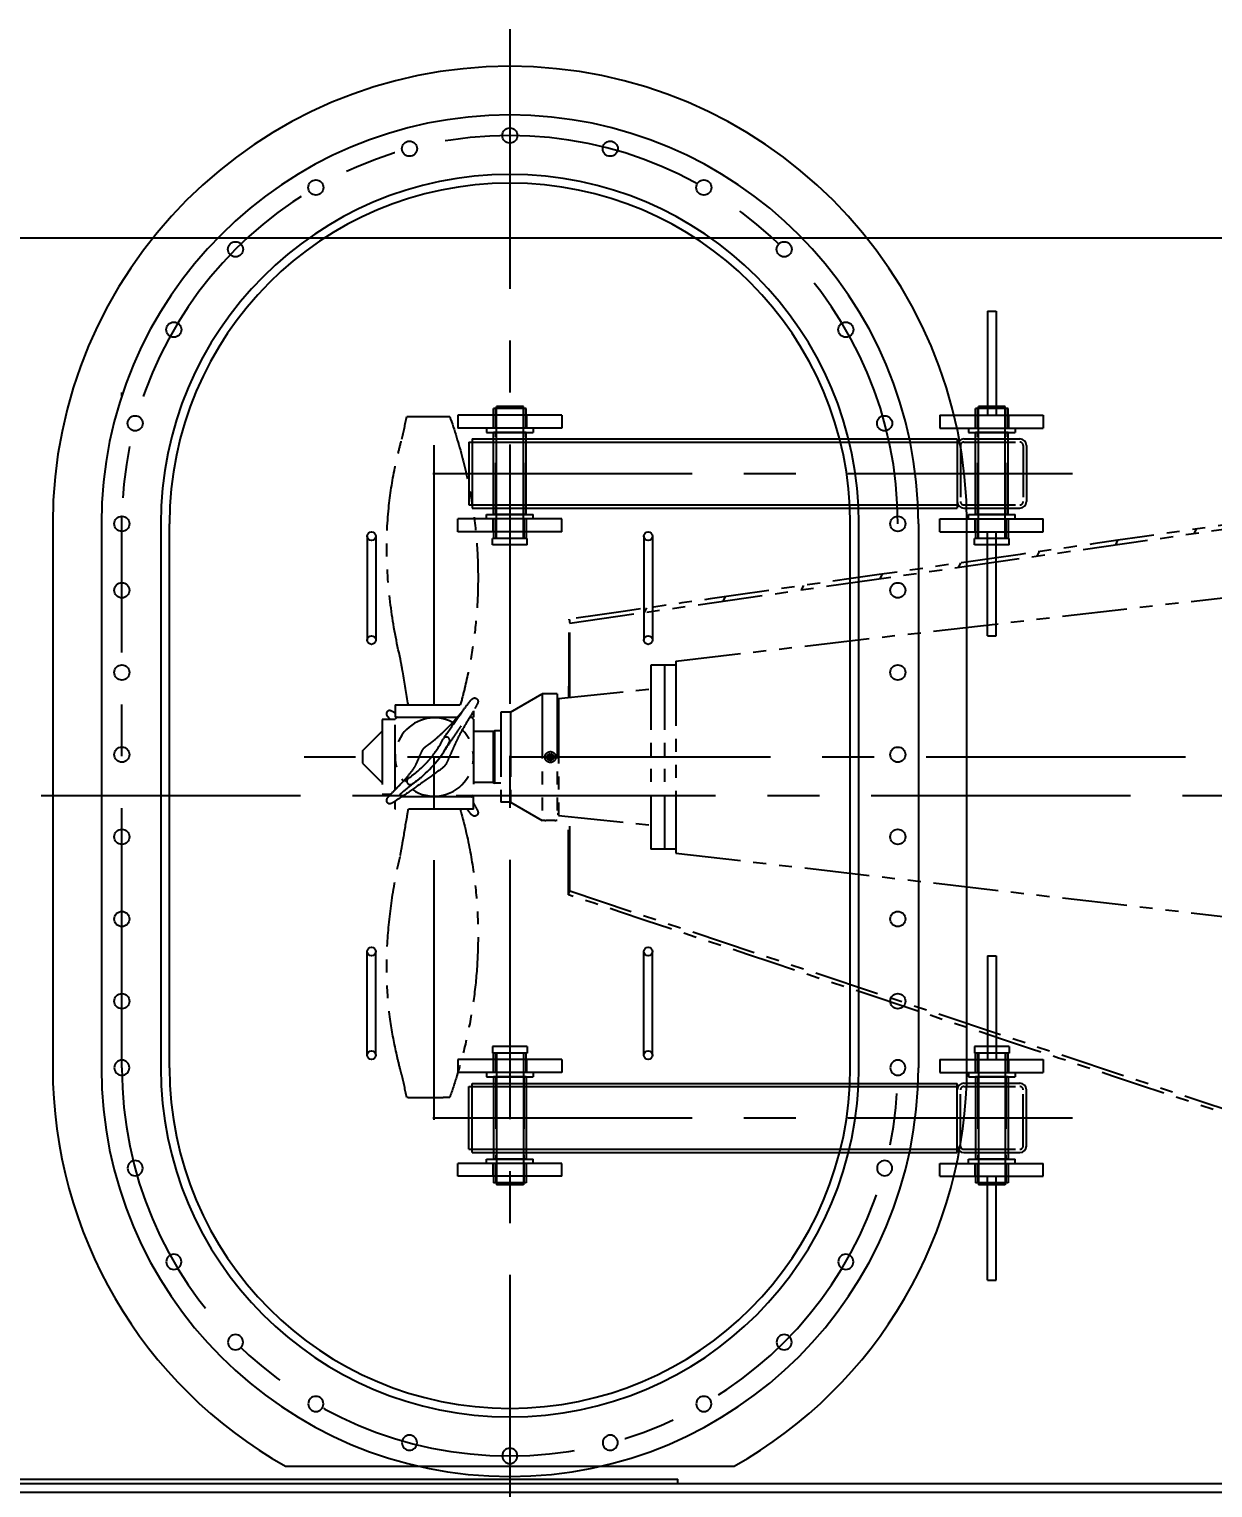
# Model space of a CAD drawing. Extents: x -1889 to 6398, y -470 to 1122.
# Drawn here: x 424.4 to 492.9, y 273.5 to 357.8 of the extents above; entities that cross this region are included whole.
import ezdxf

# ---------------------------------------------------------------- set-up
doc = ezdxf.new("R2010")
doc.units = 0
doc.header["$LTSCALE"] = 12
doc.header["$MEASUREMENT"] = 0
doc.header["$PDMODE"] = 33
doc.header["$PDSIZE"] = -0.5
for name, pattern in [('CENTER', [2, 1.25, -0.25, 0.25, -0.25]), ('HIDDEN', [0.375, 0.25, -0.125]), ('PHANTOM2', [1.25, 0.625, -0.125, 0.125, -0.125, 0.125, -0.125])]:
    doc.linetypes.add(name, pattern=pattern)
doc.layers.get('Defpoints').update_dxf_attribs({"linetype": 'CONTINUOUS'})
for name, color, linetype in [('11-2 PIPE', 7, 'CONTINUOUS'), ('ARM', 3, 'CONTINUOUS'), ('CENTER', 6, 'CENTER'), ('COVER', 3, 'CONTINUOUS'), ('DIM', 1, 'CONTINUOUS'), ('EXTERNALS', 3, 'CONTINUOUS'), ('HANDLE', 2, 'CONTINUOUS'), ('NECK', 242, 'CONTINUOUS'), ('PIN', 6, 'CONTINUOUS'), ('PIVOT', 30, 'CONTINUOUS'), ('REPAD', 7, 'CONTINUOUS'), ('SHELL', 40, 'CONTINUOUS'), ('WASHER', 7, 'CONTINUOUS')]:
    doc.layers.add(name, color=color, linetype=linetype)
doc.layers.add('AM_11', color=92, linetype='PHANTOM2', lineweight=25)
doc.layers.add('AM_7', color=142, linetype='CENTER', lineweight=25)
doc.styles.add('ROMANS', font='ROMANS.shx', dxfattribs={"width": 0.85, "height": 5.76})
doc.styles.get("Standard").update_dxf_attribs({"font": 'sanss___.ttf'})
doc.dimstyles.get("Standard").update_dxf_attribs({"dimtxt": 0.18, "dimasz": 0.18, "dimexe": 0.18, "dimexo": 0.0625, "dimgap": 0.09, "dimtad": 0, "dimtih": 1, "dimtoh": 1, "dimdec": 4, "dimzin": 0, "dimdsep": 46, "dimtxsty": 'Standard', "dimcen": 0.09, "dimadec": 0, "dimazin": 0, "dimtfac": 1, "dimtdec": 4, "dimtofl": 0, "dimtmove": 0, "dimatfit": 3, "dimfxl": 1, "dimtolj": 1, "dimtzin": 0, "dimarcsym": 0})

# ---------------------------------------------------------------- blocks, each defined once
blk = doc.blocks.new('A$C03ff7026')
at = {"layer": 'AM_11', "ltscale": 0.5}
h = blk.add_hatch(dxfattribs=at)
h.set_pattern_fill('ANSI31', color=1, scale=30, angle=18, style=0)
h.set_pattern_definition([(63, (-485.1168, -589.127), (-3.341274, 1.702464), [])])
h.paths.add_polyline_path([(-57.593, -10.928), (-57.559, -11.161), (-8.898, -4.173), (-8.931, -3.939)])
at = {"layer": 'AM_11', "color": 1, "ltscale": 0.5}
for p, q in [((-66.982, 0.787), (-66.922, 0.787)), ((-66.922, 0.787), (-66.674, 0.787)), ((-66.674, 0.787), (-66.142, 0.787)), ((-66.142, 0.787), (-64.523, 0.787)), ((-64.523, 0.787), (-64.501, 0.787)), ((-57.559, -11.161), (-8.898, -4.173)), ((-51.417, -13.348), (-2.48, -7.683)), ((-57.559, -15.453), (-57.559, -11.161)), ((-51.417, -13.348), (-51.417, -24.447)), ((-52.874, -13.583), (-52.874, -24.213)), ((-52.087, -13.583), (-52.874, -13.583)), ((-52.087, -13.583), (-52.087, -24.213)), ((-51.417, -13.583), (-52.087, -13.583)), ((-52.087, -13.583), (-52.087, -24.213)), ((-58.209, -15.521), (-52.874, -14.961)), ((-67.657, -15.886), (-63.493, -15.886)), ((-67.657, -15.886), (-67.657, -16.594)), ((-60.986, -16.299), (-59.154, -15.236)), ((-59.154, -15.236), (-59.154, -22.559)), ((-58.996, -15.236), (-59.154, -15.236)), ((-58.287, -15.236), (-58.366, -15.236)), ((-58.287, -15.236), (-58.287, -22.559)), ((-58.209, -15.591), (-58.287, -15.591)), ((-58.209, -15.521), (-58.209, -22.274)), ((-68.406, -16.732), (-68.406, -21.063)), ((-67.657, -16.732), (-68.406, -16.732)), ((-67.657, -16.594), (-67.542, -16.594)), ((-66.248, -16.594), (-64.54, -16.594)), ((-63.246, -16.594), (-63.13, -16.594)), ((-63.13, -16.231), (-63.13, -16.594)), ((-61.555, -16.299), (-61.555, -21.496)), ((-60.986, -16.299), (-61.555, -16.299)), ((-60.986, -16.299), (-60.986, -21.496)), ((-69.547, -18.543), (-68.406, -17.402)), ((-61.988, -17.421), (-63.13, -17.421)), ((-61.988, -17.421), (-61.904, -17.382)), ((-61.988, -17.421), (-61.988, -20.374)), ((-61.904, -17.382), (-61.904, -20.413)), ((-61.555, -17.382), (-61.904, -17.382)), ((-69.547, -18.543), (-69.547, -19.252)), ((-69.547, -19.252), (-68.406, -20.394)), ((-67.922, -21.063), (-68.406, -21.063)), ((-61.988, -20.374), (-63.13, -20.374)), ((-61.988, -20.374), (-61.904, -20.413)), ((-61.555, -20.413), (-61.904, -20.413)), ((-67.657, -21.909), (-67.657, -21.45)), ((-63.13, -21.909), (-67.657, -21.909)), ((-64.54, -21.201), (-66.248, -21.201)), ((-63.13, -21.201), (-63.246, -21.201)), ((-63.13, -21.909), (-63.13, -21.201)), ((-60.986, -21.496), (-61.555, -21.496)), ((-60.986, -21.496), (-59.154, -22.559)), ((-58.996, -22.559), (-59.154, -22.559)), ((-58.287, -22.559), (-58.366, -22.559)), ((-58.209, -22.205), (-58.287, -22.205)), ((-58.209, -22.274), (-52.874, -22.835)), ((-57.559, -26.634), (-57.559, -22.342)), ((-52.087, -24.213), (-52.874, -24.213)), ((-51.417, -24.213), (-52.087, -24.213)), ((-51.417, -24.447), (-2.48, -30.112)), ((-57.559, -26.634), (-8.898, -42.835)), ((-66.896, -38.583), (-66.982, -38.583)), ((-66.896, -38.583), (-65.859, -38.583)), ((-65.859, -38.583), (-65.628, -38.583)), ((-65.628, -38.583), (-64.873, -38.583)), ((-64.501, -38.583), (-64.873, -38.583))]:
    blk.add_line(p, q, dxfattribs=at)
blk.add_circle((-58.681, -18.898), 0.197, dxfattribs=at)
for centre, radius, start, end in [((-65.394, -18.898), 3.151, 133.02976, 135.93107), ((-65.394, -18.898), 2.264, 62.01192, 217.99022), ((-65.394, -18.898), 3.151, 44.06893, 46.97024), ((-65.394, -18.898), 2.264, 235.93771, 44.25657), ((-70.386, -15.007), 6.594, 310.05029, 332.75003), ((-70.386, -15.007), 6.201, 320.11436, 332.75003), ((-64.698, -17.936), 0.197, 332.75003, 152.75003), ((-70.386, -15.007), 6.201, 304.24997, 316.88564), ((-70.386, -15.007), 6.201, 316.88564, 320.11436), ((-66.785, -20.295), 0.197, 124.24997, 225.87597), ((-70.386, -15.007), 6.594, 304.24997, 310.05029), ((-66.785, -20.295), 0.197, 225.87597, 304.24997), ((-65.394, -18.898), 3.151, 313.02976, 315.93107)]:
    blk.add_arc(centre, radius, start, end, dxfattribs=at)
for points in [[(-67.278, -0.531), (-67.172, -0.101), (-67.076, 0.342), (-66.982, 0.787)], [(-67.922, -16.732), (-67.972, -16.679), (-68.02, -16.626), (-68.064, -16.578)], [(-65.856, -18.26), (-65.789, -18.212), (-65.722, -18.163), (-65.654, -18.113)], [(-67.106, -20.299), (-67.051, -20.254), (-66.983, -20.2), (-66.907, -20.141)], [(-64.934, -19.537), (-65.27, -19.778), (-65.591, -20.009), (-65.885, -20.22)], [(-66.982, -38.583), (-67.076, -38.138), (-67.172, -37.694), (-67.278, -37.264)]]:
    blk.add_open_spline(points, degree=3, dxfattribs=at)
for points, knots in [([(-64.501, 0.787), (-64.228, 0.007), (-63.979, -0.802), (-63.557, -2.428), (-63.38, -3.245), (-63.112, -4.838), (-63.014, -5.616), (-62.892, -7.132), (-62.863, -7.875), (-62.867, -9.33), (-62.899, -10.047), (-63.018, -11.461), (-63.106, -12.162), (-63.334, -13.556), (-63.477, -14.251), (-63.72, -15.25), (-63.804, -15.57), (-63.892, -15.886)], [0, 0, 0, 0, 6.979555, 6.979555, 13.589523, 13.589523, 19.605925, 19.605925, 25.238521, 25.238521, 30.698867, 30.698867, 36.177533, 36.177533, 41.846552, 41.846552, 44.568185, 44.568185, 44.568185, 44.568185]), ([(-67.351, -13.246), (-67.579, -12.275), (-67.763, -11.289), (-68.029, -9.305), (-68.113, -8.303), (-68.157, -6.37), (-68.124, -5.434), (-67.953, -3.726), (-67.83, -2.948), (-67.613, -1.906), (-67.549, -1.627), (-67.416, -1.074), (-67.341, -0.788), (-67.278, -0.531)], [0, 0, 0, 0, 7.653732, 7.653732, 15.300348, 15.300348, 22.393792, 22.393792, 28.40915, 28.40915, 30.624819, 30.624819, 32.850872, 32.850872, 32.850872, 32.850872]), ([(-8.931, -3.939), (-16.459, -5.02), (-23.987, -6.101), (-40.207, -8.431), (-48.9, -9.679), (-57.593, -10.928)], [-124.905318, -124.905318, -124.905318, -124.905318, -66.955868, -66.955868, -0.037297, -0.037297, -0.037297, -0.037297]), ([(-57.605, -15.458), (-57.603, -14.794), (-57.601, -14.175), (-57.6, -13.623), (-57.598, -12.919), (-57.596, -12.326), (-57.595, -11.881), (-57.594, -11.436), (-57.593, -11.138), (-57.593, -11.006), (-57.593, -10.954), (-57.593, -10.928), (-57.593, -10.928)], [3.587971, 3.587971, 3.587971, 3.587971, 3.864937, 3.864937, 3.864937, 4.218341, 4.218341, 4.218341, 4.571649, 4.571649, 4.571649, 4.712389, 4.712389, 4.712389, 4.712389]), ([(-57.593, -10.928), (-57.587, -10.967), (-57.581, -11.006), (-57.57, -11.083), (-57.565, -11.122), (-57.559, -11.161)], [-0.6, -0.6, -0.6, -0.6, -0.3, -0.3, 0, 0, 0, 0]), ([(-66.895, -15.886), (-67.006, -15.247), (-67.11, -14.607), (-67.241, -13.844), (-67.263, -13.715), (-67.304, -13.491), (-67.322, -13.395), (-67.344, -13.284), (-67.347, -13.266), (-67.352, -13.242), (-67.354, -13.234), (-67.356, -13.224), (-67.357, -13.22), (-67.358, -13.216), (-67.358, -13.215), (-67.358, -13.215)], [0, 0, 0, 0, 5.000867, 5.000867, 6.021701, 6.021701, 6.787566, 6.787566, 6.931145, 6.931145, 6.993671, 6.993671, 7.02494, 7.02494, 7.030177, 7.030177, 7.030177, 7.030177]), ([(-64.86, -17.824), (-64.587, -17.428), (-64.337, -17.069), (-63.914, -16.467), (-63.737, -16.218), (-63.466, -15.848), (-63.367, -15.717), (-63.264, -15.594), (-63.243, -15.568), (-63.197, -15.53), (-63.188, -15.522), (-63.163, -15.507), (-63.149, -15.499), (-63.108, -15.486), (-63.082, -15.481), (-63.036, -15.484), (-63.02, -15.487), (-62.974, -15.501), (-62.944, -15.52), (-62.899, -15.566), (-62.884, -15.593), (-62.868, -15.641), (-62.865, -15.661), (-62.864, -15.695), (-62.866, -15.709), (-62.871, -15.741), (-62.875, -15.754), (-62.892, -15.803), (-62.906, -15.831), (-62.973, -15.96), (-63.047, -16.092), (-63.151, -16.267)], [0, 0, 0, 0, 6.995978, 6.995978, 13.62516, 13.62516, 19.677384, 19.677384, 22.584203, 22.584203, 23.212089, 23.212089, 23.684226, 23.684226, 24.084161, 24.084161, 24.272384, 24.272384, 24.626608, 24.626608, 24.980767, 24.980767, 25.333398, 25.333398, 25.749267, 25.749267, 26.59786, 26.59786, 29.139566, 29.139566, 34.936509, 34.936509, 34.936509, 34.936509]), ([(-58.366, -15.236), (-58.366, -15.236), (-58.374, -15.237), (-58.406, -15.239), (-58.43, -15.241), (-58.486, -15.245), (-58.522, -15.247), (-58.599, -15.249), (-58.642, -15.25), (-58.721, -15.25), (-58.763, -15.249), (-58.84, -15.247), (-58.876, -15.245), (-58.932, -15.241), (-58.956, -15.239), (-58.988, -15.237), (-58.996, -15.236), (-58.996, -15.236)], [1.206037, 1.206037, 1.206037, 1.206037, 1.507546, 1.507546, 1.809055, 1.809055, 2.110565, 2.110565, 2.412074, 2.412074, 2.713584, 2.713584, 3.015093, 3.015093, 3.316602, 3.316602, 3.618111, 3.618111, 3.618111, 3.618111]), ([(-68.064, -16.578), (-68.071, -16.57), (-68.078, -16.562), (-68.093, -16.543), (-68.1, -16.533), (-68.112, -16.512), (-68.115, -16.505), (-68.122, -16.491), (-68.124, -16.486), (-68.127, -16.476), (-68.129, -16.473), (-68.13, -16.467), (-68.131, -16.466), (-68.132, -16.461), (-68.133, -16.459), (-68.134, -16.455), (-68.135, -16.452), (-68.136, -16.448), (-68.136, -16.445), (-68.138, -16.438), (-68.138, -16.434), (-68.14, -16.421), (-68.141, -16.413), (-68.143, -16.38), (-68.14, -16.36), (-68.132, -16.322), (-68.126, -16.304), (-68.107, -16.265), (-68.095, -16.245), (-68.062, -16.218), (-68.055, -16.214), (-68.044, -16.208), (-68.042, -16.207), (-68.038, -16.205), (-68.036, -16.204), (-68.031, -16.202), (-68.029, -16.201), (-68.025, -16.199), (-68.022, -16.198), (-68.016, -16.196), (-68.013, -16.196), (-68.003, -16.193), (-67.998, -16.193), (-67.977, -16.191), (-67.969, -16.192), (-67.951, -16.194), (-67.944, -16.196), (-67.917, -16.202), (-67.902, -16.209), (-67.839, -16.236), (-67.787, -16.266), (-67.699, -16.319), (-67.679, -16.332), (-67.657, -16.345)], [0, 0, 0, 0, 0.737578, 0.737578, 1.29119, 1.29119, 1.485795, 1.485795, 1.579648, 1.579648, 1.616724, 1.616724, 1.635225, 1.635225, 1.653768, 1.653768, 1.672344, 1.672344, 1.690911, 1.690911, 1.728403, 1.728403, 1.803313, 1.803313, 2.103496, 2.103496, 2.41165, 2.41165, 2.804965, 2.804965, 2.891471, 2.891471, 2.90998, 2.90998, 2.928549, 2.928549, 2.947177, 2.947177, 2.965788, 2.965788, 3.003386, 3.003386, 3.078225, 3.078225, 3.377259, 3.377259, 3.750925, 3.750925, 4.871392, 4.871392, 8.233437, 8.233437, 9.167797, 9.167797, 9.167797, 9.167797]), ([(-67.657, -20.788), (-67.657, -20.788), (-67.657, -20.788), (-67.657, -20.73), (-67.657, -20.659), (-67.657, -20.505), (-67.657, -20.421), (-67.657, -20.284), (-67.657, -20.22), (-67.657, -20.088), (-67.657, -20.02), (-67.657, -19.878), (-67.657, -19.793), (-67.657, -19.618), (-67.657, -19.527), (-67.657, -19.253), (-67.657, -19.067), (-67.657, -18.728), (-67.657, -18.542), (-67.657, -18.268), (-67.657, -18.177), (-67.657, -18.002), (-67.657, -17.917), (-67.657, -17.775), (-67.657, -17.707), (-67.657, -17.575), (-67.657, -17.511), (-67.657, -17.374), (-67.657, -17.29), (-67.657, -17.136), (-67.657, -17.065), (-67.657, -16.961), (-67.657, -16.915), (-67.657, -16.836), (-67.657, -16.803), (-67.657, -16.756), (-67.657, -16.737), (-67.657, -16.712), (-67.657, -16.706), (-67.657, -16.706)], [9.391275, 9.391275, 9.391275, 9.391275, 9.392266, 9.392266, 10.10656, 10.10656, 10.820854, 10.820854, 11.328191, 11.328191, 11.835529, 11.835529, 12.481203, 12.481203, 13.126878, 13.126878, 14.418226, 14.418226, 15.709575, 15.709575, 16.355249, 16.355249, 17.000924, 17.000924, 17.508261, 17.508261, 18.015599, 18.015599, 18.729893, 18.729893, 19.444187, 19.444187, 20.013643, 20.013643, 20.5831, 20.5831, 21.105219, 21.105219, 21.627339, 21.627339, 21.627339, 21.627339]), ([(-67.542, -16.594), (-67.539, -16.594), (-67.534, -16.594), (-67.514, -16.594), (-67.495, -16.594), (-67.45, -16.594), (-67.418, -16.594), (-67.341, -16.594), (-67.296, -16.594), (-67.194, -16.594), (-67.125, -16.594), (-66.974, -16.594), (-66.892, -16.594), (-66.758, -16.594), (-66.695, -16.594), (-66.565, -16.594), (-66.498, -16.594), (-66.377, -16.594), (-66.313, -16.594), (-66.248, -16.594)], [7.257883, 7.257883, 7.257883, 7.257883, 7.587654, 7.587654, 8.097374, 8.097374, 8.654405, 8.654405, 9.211436, 9.211436, 9.912587, 9.912587, 10.613739, 10.613739, 11.113158, 11.113158, 11.612577, 11.612577, 12.103284, 12.103284, 12.103284, 12.103284]), ([(-65.654, -18.113), (-65.632, -18.098), (-65.614, -18.084), (-65.536, -18.026), (-65.479, -17.981), (-65.249, -17.795), (-65.077, -17.643), (-64.536, -17.131), (-64.175, -16.736), (-63.834, -16.335), (-63.768, -16.255), (-63.714, -16.188)], [0, 0, 0, 0, 0.449507, 0.449507, 1.797254, 1.797254, 5.841303, 5.841303, 14.80828, 14.80828, 17.264303, 17.264303, 17.264303, 17.264303]), ([(-64.54, -16.594), (-64.474, -16.594), (-64.411, -16.594), (-64.289, -16.594), (-64.222, -16.594), (-64.123, -16.594), (-64.09, -16.594), (-64.057, -16.594)], [16.208453, 16.208453, 16.208453, 16.208453, 16.69916, 16.69916, 17.198579, 17.198579, 17.46275, 17.46275, 17.46275, 17.46275]), ([(-63.151, -16.267), (-63.238, -16.414), (-63.38, -16.648), (-63.677, -17.151), (-63.812, -17.383), (-64.012, -17.754), (-64.084, -17.896), (-64.144, -18.028)], [0, 0, 0, 0, 4.730935, 4.730935, 8.359402, 8.359402, 10.638255, 10.638255, 10.638255, 10.638255]), ([(-63.347, -16.594), (-63.335, -16.594), (-63.324, -16.594), (-63.292, -16.594), (-63.274, -16.594), (-63.254, -16.594), (-63.249, -16.594), (-63.246, -16.594)], [19.985527, 19.985527, 19.985527, 19.985527, 20.214362, 20.214362, 20.724082, 20.724082, 21.053853, 21.053853, 21.053853, 21.053853]), ([(-63.13, -16.706), (-63.13, -16.706), (-63.13, -16.712), (-63.13, -16.737), (-63.13, -16.756), (-63.13, -16.803), (-63.13, -16.836), (-63.13, -16.915), (-63.13, -16.961), (-63.13, -17.065), (-63.13, -17.136), (-63.13, -17.29), (-63.13, -17.374), (-63.13, -17.511), (-63.13, -17.575), (-63.13, -17.707), (-63.13, -17.775), (-63.13, -17.917), (-63.13, -18.002), (-63.13, -18.177), (-63.13, -18.268), (-63.13, -18.542), (-63.13, -18.728), (-63.13, -19.067), (-63.13, -19.253), (-63.13, -19.527), (-63.13, -19.618), (-63.13, -19.793), (-63.13, -19.878), (-63.13, -20.02), (-63.13, -20.088), (-63.13, -20.22), (-63.13, -20.284), (-63.13, -20.421), (-63.13, -20.505), (-63.13, -20.659), (-63.13, -20.73), (-63.13, -20.835), (-63.13, -20.881), (-63.13, -20.96), (-63.13, -20.992), (-63.13, -21.039), (-63.13, -21.058), (-63.13, -21.083), (-63.13, -21.089), (-63.13, -21.089)], [7.209113, 7.209113, 7.209113, 7.209113, 7.731233, 7.731233, 8.253353, 8.253353, 8.822809, 8.822809, 9.392266, 9.392266, 10.10656, 10.10656, 10.820854, 10.820854, 11.328191, 11.328191, 11.835529, 11.835529, 12.481203, 12.481203, 13.126878, 13.126878, 14.418226, 14.418226, 15.709575, 15.709575, 16.355249, 16.355249, 17.000924, 17.000924, 17.508261, 17.508261, 18.015599, 18.015599, 18.729893, 18.729893, 19.444187, 19.444187, 20.013643, 20.013643, 20.5831, 20.5831, 21.105219, 21.105219, 21.627339, 21.627339, 21.627339, 21.627339]), ([(-63.854, -17.108), (-63.854, -17.108), (-63.861, -17.118), (-63.899, -17.171), (-63.946, -17.238), (-64.081, -17.434), (-64.178, -17.576), (-64.427, -17.945), (-64.587, -18.186), (-64.782, -18.485), (-64.812, -18.532), (-64.843, -18.579)], [14.726358, 14.726358, 14.726358, 14.726358, 15.953512, 15.953512, 18.610397, 18.610397, 22.145019, 22.145019, 26.877729, 26.877729, 27.74245, 27.74245, 27.74245, 27.74245]), ([(-66.113, -18.577), (-66.08, -18.503), (-66.035, -18.434), (-65.981, -18.374), (-65.944, -18.331), (-65.901, -18.293), (-65.856, -18.26)], [0, 0, 0, 0, 0.5061072, 0.5061072, 0.5061072, 0.8602727, 0.8602727, 0.8602727, 0.8602727]), ([(-64.144, -18.028), (-64.174, -18.096), (-64.205, -18.166), (-64.237, -18.238), (-64.286, -18.348), (-64.337, -18.461), (-64.385, -18.569), (-64.456, -18.728), (-64.522, -18.877), (-64.574, -18.993), (-64.625, -19.107), (-64.661, -19.189), (-64.675, -19.218)], [0.3542157, 0.3542157, 0.3542157, 0.3542157, 0.446679, 0.446679, 0.446679, 0.5884091, 0.5884091, 0.5884091, 0.7967182, 0.7967182, 0.7967182, 1, 1, 1, 1]), ([(-67.496, -20.628), (-67.401, -20.533), (-67.171, -20.291), (-66.854, -19.918), (-66.744, -19.781), (-66.557, -19.528), (-66.498, -19.432), (-66.465, -19.366), (-66.461, -19.358), (-66.458, -19.35)], [0, 0, 0, 0, 10.042656, 10.042656, 16.647032, 16.647032, 25.331588, 25.331588, 26.745122, 26.745122, 26.745122, 26.745122]), ([(-66.458, -19.35), (-66.391, -19.201), (-66.326, -19.054), (-66.27, -18.93), (-66.191, -18.752), (-66.131, -18.617), (-66.113, -18.577)], [0.5349784, 0.5349784, 0.5349784, 0.5349784, 0.7267187, 0.7267187, 0.7267187, 1, 1, 1, 1]), ([(-64.675, -19.218), (-64.708, -19.292), (-64.752, -19.361), (-64.806, -19.422), (-64.844, -19.465), (-64.888, -19.504), (-64.934, -19.537)], [0, 0, 0, 0, 0.5061072, 0.5061072, 0.5061072, 0.8672445, 0.8672445, 0.8672445, 0.8672445]), ([(-58.996, -18.898), (-58.996, -18.858), (-58.988, -18.816), (-58.956, -18.738), (-58.932, -18.703), (-58.876, -18.647), (-58.84, -18.623), (-58.763, -18.591), (-58.721, -18.583), (-58.681, -18.583), (-58.642, -18.583), (-58.599, -18.591), (-58.522, -18.623), (-58.486, -18.647), (-58.43, -18.703), (-58.406, -18.738), (-58.374, -18.816), (-58.366, -18.858), (-58.366, -18.898)], [3.618111, 3.618111, 3.618111, 3.618111, 3.91962, 3.91962, 4.221129, 4.221129, 4.522639, 4.522639, 4.824148, 4.824148, 4.824148, 5.125658, 5.125658, 5.427168, 5.427168, 5.728677, 5.728677, 6.030186, 6.030186, 6.030186, 6.030186]), ([(-58.366, -18.898), (-58.366, -18.937), (-58.374, -18.979), (-58.406, -19.057), (-58.43, -19.092), (-58.486, -19.148), (-58.522, -19.173), (-58.599, -19.205), (-58.642, -19.213), (-58.721, -19.213), (-58.763, -19.205), (-58.84, -19.173), (-58.876, -19.148), (-58.932, -19.092), (-58.956, -19.057), (-58.988, -18.979), (-58.996, -18.937), (-58.996, -18.898)], [1.206037, 1.206037, 1.206037, 1.206037, 1.507546, 1.507546, 1.809055, 1.809055, 2.110565, 2.110565, 2.412074, 2.412074, 2.713584, 2.713584, 3.015093, 3.015093, 3.316602, 3.316602, 3.618111, 3.618111, 3.618111, 3.618111]), ([(-58.812, -18.898), (-58.812, -18.881), (-58.809, -18.864), (-58.795, -18.831), (-58.785, -18.817), (-58.762, -18.793), (-58.747, -18.783), (-58.715, -18.77), (-58.698, -18.767), (-58.665, -18.767), (-58.647, -18.77), (-58.615, -18.783), (-58.6, -18.793), (-58.577, -18.817), (-58.567, -18.831), (-58.554, -18.864), (-58.55, -18.881), (-58.55, -18.898)], [0.500823, 0.500823, 0.500823, 0.500823, 0.626029, 0.626029, 0.751235, 0.751235, 0.876441, 0.876441, 1.001647, 1.001647, 1.126853, 1.126853, 1.252058, 1.252058, 1.377264, 1.377264, 1.50247, 1.50247, 1.50247, 1.50247]), ([(-58.55, -18.898), (-58.55, -18.914), (-58.554, -18.932), (-58.567, -18.964), (-58.577, -18.979), (-58.6, -19.002), (-58.615, -19.012), (-58.647, -19.025), (-58.665, -19.028), (-58.681, -19.028), (-58.698, -19.028), (-58.715, -19.025), (-58.747, -19.012), (-58.762, -19.002), (-58.785, -18.979), (-58.795, -18.964), (-58.809, -18.932), (-58.812, -18.914), (-58.812, -18.898)], [1.50247, 1.50247, 1.50247, 1.50247, 1.627676, 1.627676, 1.752882, 1.752882, 1.878088, 1.878088, 2.003293, 2.003293, 2.003293, 2.128499, 2.128499, 2.253705, 2.253705, 2.378911, 2.378911, 2.504117, 2.504117, 2.504117, 2.504117]), ([(-65.885, -20.22), (-66.248, -20.481), (-66.576, -20.714), (-67.121, -21.094), (-67.344, -21.247), (-67.675, -21.464), (-67.788, -21.533), (-67.89, -21.582), (-67.908, -21.59), (-67.945, -21.6), (-67.953, -21.605), (-67.992, -21.603), (-67.997, -21.603), (-68.006, -21.601), (-68.009, -21.601), (-68.015, -21.599), (-68.017, -21.599), (-68.021, -21.597), (-68.024, -21.597), (-68.029, -21.595), (-68.031, -21.594), (-68.036, -21.592), (-68.039, -21.59), (-68.046, -21.587), (-68.05, -21.585), (-68.069, -21.573), (-68.079, -21.563), (-68.103, -21.537), (-68.114, -21.519), (-68.129, -21.485), (-68.133, -21.469), (-68.139, -21.44), (-68.141, -21.427), (-68.142, -21.403), (-68.142, -21.394), (-68.141, -21.379), (-68.14, -21.375), (-68.139, -21.366), (-68.138, -21.361), (-68.137, -21.353), (-68.136, -21.351), (-68.135, -21.345), (-68.134, -21.343), (-68.133, -21.337), (-68.132, -21.335), (-68.13, -21.328), (-68.129, -21.324), (-68.125, -21.313), (-68.123, -21.308), (-68.113, -21.285), (-68.108, -21.277), (-68.097, -21.259), (-68.092, -21.252), (-68.079, -21.234), (-68.071, -21.225), (-68.064, -21.217)], [0, 0, 0, 0, 6.62983, 6.62983, 12.890647, 12.890647, 18.667669, 18.667669, 20.086662, 20.086662, 20.807368, 20.807368, 20.892723, 20.892723, 20.934309, 20.934309, 20.95508, 20.95508, 20.975949, 20.975949, 20.996899, 20.996899, 21.017788, 21.017788, 21.059879, 21.059879, 21.230528, 21.230528, 21.563369, 21.563369, 21.831802, 21.831802, 22.027969, 22.027969, 22.143449, 22.143449, 22.184916, 22.184916, 22.226672, 22.226672, 22.247483, 22.247483, 22.268352, 22.268352, 22.289205, 22.289205, 22.331328, 22.331328, 22.415249, 22.415249, 22.750702, 22.750702, 23.165218, 23.165218, 23.92621, 23.92621, 23.92621, 23.92621]), ([(-68.064, -21.217), (-67.961, -21.104), (-67.838, -20.973), (-67.685, -20.816), (-67.659, -20.789), (-67.614, -20.745), (-67.609, -20.74), (-67.601, -20.732), (-67.598, -20.729), (-67.592, -20.723), (-67.589, -20.72), (-67.585, -20.716), (-67.583, -20.714), (-67.58, -20.711), (-67.578, -20.709), (-67.573, -20.705), (-67.57, -20.701), (-67.565, -20.696), (-67.563, -20.694), (-67.552, -20.683), (-67.547, -20.678), (-67.538, -20.67), (-67.535, -20.667), (-67.524, -20.656), (-67.519, -20.651), (-67.507, -20.639), (-67.501, -20.634), (-67.496, -20.628)], [0, 0, 0, 0, 2.754026, 2.754026, 3.365867, 3.365867, 3.440775, 3.440775, 3.475243, 3.475243, 3.509883, 3.509883, 3.527141, 3.527141, 3.544423, 3.544423, 3.579562, 3.579562, 3.614272, 3.614272, 3.755656, 3.755656, 3.893403, 3.893403, 4.306667, 4.306667, 4.926361, 4.926361, 4.926361, 4.926361]), ([(-66.383, -20.247), (-66.627, -20.434), (-66.865, -20.626), (-67.183, -20.89), (-67.291, -20.983), (-67.386, -21.065), (-67.405, -21.082), (-67.405, -21.082)], [0, 0, 0, 0, 5.002777, 5.002777, 8.171649, 8.171649, 9.875996, 9.875996, 9.875996, 9.875996]), ([(-67.36, -24.59), (-67.36, -24.59), (-67.36, -24.59), (-67.36, -24.59), (-67.36, -24.59), (-67.36, -24.588), (-67.359, -24.586), (-67.359, -24.583), (-67.358, -24.581), (-67.357, -24.573), (-67.355, -24.567), (-67.351, -24.544), (-67.347, -24.527), (-67.333, -24.456), (-67.322, -24.401), (-67.282, -24.184), (-67.252, -24.018), (-67.138, -23.355), (-67.056, -22.852), (-66.946, -22.203), (-66.92, -22.056), (-66.895, -21.909)], [0.111584, 0.111584, 0.111584, 0.111584, 0.113506, 0.113506, 0.117855, 0.117855, 0.135517, 0.135517, 0.152664, 0.152664, 0.204132, 0.204132, 0.349883, 0.349883, 0.786887, 0.786887, 2.097613, 2.097613, 6.029206, 6.029206, 7.178564, 7.178564, 7.178564, 7.178564]), ([(-66.248, -21.201), (-66.313, -21.201), (-66.377, -21.201), (-66.498, -21.201), (-66.565, -21.201), (-66.695, -21.201), (-66.758, -21.201), (-66.892, -21.201), (-66.974, -21.201), (-67.125, -21.201), (-67.194, -21.201), (-67.26, -21.201), (-67.269, -21.201), (-67.278, -21.201)], [16.208453, 16.208453, 16.208453, 16.208453, 16.69916, 16.69916, 17.198579, 17.198579, 17.697998, 17.697998, 18.399149, 18.399149, 19.100301, 19.100301, 19.213971, 19.213971, 19.213971, 19.213971]), ([(-63.246, -21.201), (-63.249, -21.201), (-63.254, -21.201), (-63.274, -21.201), (-63.292, -21.201), (-63.338, -21.201), (-63.37, -21.201), (-63.447, -21.201), (-63.491, -21.201), (-63.593, -21.201), (-63.662, -21.201), (-63.814, -21.201), (-63.896, -21.201), (-64.03, -21.201), (-64.093, -21.201), (-64.222, -21.201), (-64.289, -21.201), (-64.411, -21.201), (-64.474, -21.201), (-64.54, -21.201)], [7.257883, 7.257883, 7.257883, 7.257883, 7.587654, 7.587654, 8.097374, 8.097374, 8.654405, 8.654405, 9.211436, 9.211436, 9.912587, 9.912587, 10.613739, 10.613739, 11.113158, 11.113158, 11.612577, 11.612577, 12.103284, 12.103284, 12.103284, 12.103284]), ([(-63.892, -21.909), (-63.681, -22.663), (-63.496, -23.444), (-63.197, -25.009), (-63.081, -25.796), (-62.925, -27.333), (-62.88, -28.087), (-62.856, -29.562), (-62.875, -30.288), (-62.969, -31.718), (-63.045, -32.426), (-63.25, -33.832), (-63.38, -34.532), (-63.695, -35.932), (-63.881, -36.633), (-64.217, -37.744), (-64.356, -38.168), (-64.501, -38.583)], [0, 0, 0, 0, 6.500421, 6.500421, 12.705482, 12.705482, 18.459999, 18.459999, 23.963683, 23.963683, 29.413797, 29.413797, 34.989241, 34.989241, 40.854187, 40.854187, 44.569308, 44.569308, 44.569308, 44.569308]), ([(-63.13, -21.564), (-63.037, -21.721), (-62.97, -21.841), (-62.904, -21.969), (-62.889, -21.996), (-62.872, -22.054), (-62.869, -22.065), (-62.865, -22.094), (-62.863, -22.11), (-62.868, -22.15), (-62.872, -22.174), (-62.897, -22.225), (-62.919, -22.254), (-62.969, -22.291), (-62.995, -22.302), (-63.046, -22.314), (-63.071, -22.314), (-63.112, -22.308), (-63.128, -22.303), (-63.159, -22.291), (-63.171, -22.284), (-63.2, -22.264), (-63.211, -22.254), (-63.254, -22.214), (-63.281, -22.181), (-63.365, -22.079), (-63.423, -22.003), (-63.493, -21.909)], [0.404539, 0.404539, 0.404539, 0.404539, 5.785347, 5.785347, 8.671714, 8.671714, 9.257734, 9.257734, 9.698493, 9.698493, 10.055867, 10.055867, 10.428098, 10.428098, 10.728524, 10.728524, 11.0358, 11.0358, 11.365764, 11.365764, 11.833515, 11.833515, 12.836562, 12.836562, 15.842159, 15.842159, 19.602933, 19.602933, 19.602933, 19.602933]), ([(-58.996, -22.559), (-58.996, -22.559), (-58.988, -22.558), (-58.956, -22.556), (-58.932, -22.554), (-58.876, -22.551), (-58.84, -22.549), (-58.763, -22.546), (-58.721, -22.545), (-58.681, -22.545), (-58.642, -22.545), (-58.599, -22.546), (-58.522, -22.549), (-58.486, -22.551), (-58.43, -22.554), (-58.406, -22.556), (-58.374, -22.558), (-58.366, -22.559), (-58.366, -22.559)], [3.618111, 3.618111, 3.618111, 3.618111, 3.91962, 3.91962, 4.221129, 4.221129, 4.522639, 4.522639, 4.824148, 4.824148, 4.824148, 5.125658, 5.125658, 5.427168, 5.427168, 5.728677, 5.728677, 6.030186, 6.030186, 6.030186, 6.030186]), ([(-57.634, -26.858), (-57.634, -26.858), (-57.633, -26.774), (-57.633, -26.61), (-57.633, -26.377), (-57.632, -25.982), (-57.63, -25.449), (-57.629, -24.916), (-57.627, -24.246), (-57.625, -23.479), (-57.625, -23.118), (-57.624, -22.734), (-57.623, -22.335)], [1.571044, 1.571044, 1.571044, 1.571044, 1.821152, 1.821152, 1.821152, 2.175146, 2.175146, 2.175146, 2.528546, 2.528546, 2.528546, 2.695221, 2.695221, 2.695221, 2.695221]), ([(-67.278, -37.264), (-67.285, -37.234), (-67.293, -37.203), (-67.322, -37.086), (-67.345, -36.999), (-67.433, -36.651), (-67.498, -36.386), (-67.706, -35.484), (-67.83, -34.834), (-68.028, -33.443), (-68.095, -32.696), (-68.154, -31.193), (-68.145, -30.433), (-68.058, -28.845), (-67.972, -28.016), (-67.726, -26.315), (-67.56, -25.442), (-67.358, -24.581)], [0, 0, 0, 0, 0.258954, 0.258954, 0.967067, 0.967067, 3.091197, 3.091197, 8.168401, 8.168401, 13.861536, 13.861536, 19.634196, 19.634196, 25.990864, 25.990864, 32.776571, 32.776571, 32.776571, 32.776571]), ([(-57.634, -26.858), (-57.621, -26.821), (-57.609, -26.783), (-57.584, -26.709), (-57.571, -26.671), (-57.559, -26.634)], [-0.6, -0.6, -0.6, -0.6, -0.3, -0.3, 0, 0, 0, 0]), ([(-8.972, -43.059), (-17.309, -40.283), (-25.646, -37.508), (-41.867, -32.107), (-49.75, -29.483), (-57.634, -26.858)], [-133.911736, -133.911736, -133.911736, -133.911736, -66.955868, -66.955868, -3.641699, -3.641699, -3.641699, -3.641699])]:
    blk.add_open_spline(points, degree=3, knots=knots, dxfattribs=at)
at = {"layer": 'AM_7', "color": 1}
for p, q in [((-65.394, -39.865), (-65.394, 2.07)), ((2.047, -18.898), (-72.929, -18.898))]:
    blk.add_line(p, q, dxfattribs=at)
blk = doc.blocks.new('*D260')
at = {"layer": 'Defpoints', "color": 0, "transparency": 16777216}
for p in [(264.928, 273.795), (504.928, 273.795), (504.928, 211.989)]:
    blk.add_point(p, dxfattribs=at)
at = {"layer": 'DIM', "color": 0, "lineweight": -2, "transparency": 16777216}
for p, q in [((264.928, 267.795), (264.928, 208.989)), ((504.928, 267.795), (504.928, 208.989)), ((270.688, 211.989), (353.659, 211.989)), ((499.168, 211.989), (416.196, 211.989))]:
    blk.add_line(p, q, dxfattribs=at)
at = {"layer": 'DIM', "color": 0, "transparency": 16777216}
for points in [[(270.688, 212.949), (270.688, 211.029), (264.928, 211.989)], [(499.168, 212.949), (499.168, 211.029), (504.928, 211.989)]]:
    blk.add_solid(points, dxfattribs=at)
at = {"layer": 'DIM', "color": 0, "transparency": 16777216, "char_height": 5.76, "attachment_point": 5, "style": 'ROMANS'}
for s, insert in [('\\A1;20\'-0"', (384.928, 216.377)), ('\\A1;[240] SHELL OD', (384.928, 206.64))]:
    blk.add_mtext(s, dxfattribs=dict(at, insert=insert))
blk = doc.blocks.new('*D299')
at = {"layer": 'Defpoints', "color": 0, "transparency": 16777216}
for p in [(656.118, 313.545), (384.928, 273.295), (709.963, 273.295)]:
    blk.add_point(p, dxfattribs=at)
at = {"layer": 'DIM', "color": 0, "lineweight": -2, "transparency": 16777216}
for p, q in [((662.118, 313.545), (712.963, 313.545)), ((709.963, 307.785), (709.963, 306.449)), ((709.963, 279.055), (709.963, 280.392)), ((390.928, 273.295), (712.963, 273.295))]:
    blk.add_line(p, q, dxfattribs=at)
at = {"layer": 'DIM', "color": 0, "transparency": 16777216}
for points in [[(709.003, 307.785), (710.923, 307.785), (709.963, 313.545)], [(709.003, 279.055), (710.923, 279.055), (709.963, 273.295)]]:
    blk.add_solid(points, dxfattribs=at)
at = {"layer": 'DIM', "color": 0, "transparency": 16777216, "char_height": 5.76, "attachment_point": 5, "style": 'ROMANS'}
for s, insert in [('\\A1;3\'-4{\\H1x;\\S1/4;}"', (709.963, 301.1)), ('\\A1;[40 1/4]', (709.963, 288.072))]:
    blk.add_mtext(s, dxfattribs=dict(at, insert=insert))
blk = doc.blocks.new('A$C1E35746A')
at = {"layer": 'PIN'}
for p, q in [((0, 16), (4, 16)), ((0, 16), (0, 15.25)), ((0, 15.25), (4, 15.25)), ((0.44, 15.25), (0.44, 0)), ((3.56, 15.25), (3.56, 0)), ((4, 16), (4, 15.25)), ((0.44, 0), (3.56, 0))]:
    blk.add_line(p, q, dxfattribs=at)
blk = doc.blocks.new('*U300')
at = {"layer": 'COVER'}
blk.add_circle((0, 0), 0.438, dxfattribs=at)
blk = doc.blocks.new('*U301')
at = {"layer": 'COVER', "color": 0, "linetype": 'ByBlock', "lineweight": -2, "transparency": 16777216}
for p, rotation in [((-401.643, 371.43), 270.0000000000001), ((-407.45, 370.666), 285.0000000000001), ((-395.836, 370.666), 255.0000000000001), ((-412.862, 368.424), 300.0000000000001), ((-390.424, 368.424), 240.0000000000001), ((-417.509, 364.858), 314.9999999999999), ((-385.777, 364.858), 225.0000000000001), ((-421.075, 360.211), 329.9999999999999), ((-382.211, 360.211), 210.0000000000001), ((-423.316, 354.8), 344.9999999999999), ((-379.97, 354.8), 195.0000000000003), ((-379.205, 348.992), 180)]:
    blk.add_blockref('*U300', p, dxfattribs=dict(at, rotation=rotation))
blk.add_blockref('*U300', (-424.081, 348.992), dxfattribs=at)
blk = doc.blocks.new('*U302')
at = {"layer": 'COVER'}
blk.add_circle((0, 0), 0.438, dxfattribs=at)
blk = doc.blocks.new('*U303')
at = {"layer": 'COVER', "color": 0, "linetype": 'ByBlock', "lineweight": -2, "transparency": 16777216}
for p, rotation in [((-401.643, 371.43), 270.0000000000001), ((-407.45, 370.666), 285.0000000000001), ((-395.836, 370.666), 255.0000000000001), ((-412.862, 368.424), 300.0000000000001), ((-390.424, 368.424), 240.0000000000001), ((-417.509, 364.858), 314.9999999999999), ((-385.777, 364.858), 225.0000000000001), ((-421.075, 360.211), 329.9999999999999), ((-382.211, 360.211), 210.0000000000001), ((-423.316, 354.8), 344.9999999999999), ((-379.97, 354.8), 195.0000000000003), ((-379.205, 348.992), 180)]:
    blk.add_blockref('*U302', p, dxfattribs=dict(at, rotation=rotation))
blk.add_blockref('*U302', (-424.081, 348.992), dxfattribs=at)

msp = doc.modelspace()

# ---------------------------------------------------------------- linework, layer by layer
at = {"layer": '11-2 PIPE'}
for p, q in [((451.26615, 334.79145), (451.26615, 335.91645)), ((453.16615, 335.91645), (451.26615, 335.91645)), ((453.16615, 334.79145), (453.16615, 335.91645)), ((479.14115, 334.79145), (479.14115, 335.91645)), ((481.04115, 335.91645), (479.14115, 335.91645)), ((481.04115, 334.79145), (481.04115, 335.91645)), ((453.16615, 334.54145), (451.26615, 334.54145)), ((451.26615, 329.79145), (451.26615, 334.54145)), ((453.16615, 329.79145), (453.16615, 334.54145)), ((481.04115, 334.54145), (479.14115, 334.54145)), ((479.14115, 329.79145), (479.14115, 334.54145)), ((481.04115, 329.79145), (481.04115, 334.54145)), ((453.16615, 329.79145), (451.26615, 329.79145)), ((481.04115, 329.79145), (479.14115, 329.79145)), ((451.26615, 329.54145), (451.26615, 328.41645)), ((453.16615, 329.54145), (453.16615, 328.41645)), ((479.14115, 329.54145), (479.14115, 328.41645)), ((481.04115, 329.54145), (481.04115, 328.41645)), ((453.16615, 328.41645), (451.26615, 328.41645)), ((481.04115, 328.41645), (479.14115, 328.41645)), ((451.26615, 297.54933), (451.26615, 298.67433)), ((453.16615, 298.67433), (451.26615, 298.67433)), ((453.16615, 297.54933), (453.16615, 298.67433)), ((479.14115, 297.54933), (479.14115, 298.67433)), ((481.04115, 298.67433), (479.14115, 298.67433)), ((481.04115, 297.54933), (481.04115, 298.67433)), ((453.16615, 297.29933), (451.26615, 297.29933)), ((451.26615, 297.29933), (451.26615, 292.54933)), ((453.16615, 297.29933), (453.16615, 292.54933)), ((481.04115, 297.29933), (479.14115, 297.29933)), ((479.14115, 297.29933), (479.14115, 292.54933)), ((481.04115, 297.29933), (481.04115, 292.54933)), ((453.16615, 292.54933), (451.26615, 292.54933)), ((481.04115, 292.54933), (479.14115, 292.54933)), ((451.26615, 292.29933), (451.26615, 291.17433)), ((453.16615, 292.29933), (453.16615, 291.17433)), ((479.14115, 292.29933), (479.14115, 291.17433)), ((481.04115, 292.29933), (481.04115, 291.17433)), ((453.16615, 291.17433), (451.26615, 291.17433)), ((481.04115, 291.17433), (479.14115, 291.17433))]:
    msp.add_line(p, q, dxfattribs=at)
at = {"layer": '11-2 PIPE', "linetype": 'HIDDEN'}
for p, q in [((451.41115, 334.79145), (451.41115, 335.91645)), ((453.02115, 334.79145), (453.02115, 335.91645)), ((479.28615, 334.79145), (479.28615, 335.91645)), ((480.89615, 334.79145), (480.89615, 335.91645)), ((451.41115, 329.79145), (451.41115, 334.54145)), ((453.02115, 329.79145), (453.02115, 334.54145)), ((479.28615, 329.79145), (479.28615, 334.54145)), ((480.89615, 329.79145), (480.89615, 334.54145)), ((451.41115, 329.54145), (451.41115, 328.41645)), ((453.02115, 329.54145), (453.02115, 328.41645)), ((479.28615, 329.54145), (479.28615, 328.41645)), ((480.89615, 329.54145), (480.89615, 328.41645)), ((451.41115, 297.54933), (451.41115, 298.67433)), ((453.02115, 297.54933), (453.02115, 298.67433)), ((479.28615, 297.54933), (479.28615, 298.67433)), ((480.89615, 297.54933), (480.89615, 298.67433)), ((451.41115, 297.29933), (451.41115, 292.54933)), ((453.02115, 297.29933), (453.02115, 292.54933)), ((479.28615, 297.29933), (479.28615, 292.54933)), ((480.89615, 297.29933), (480.89615, 292.54933)), ((451.41115, 292.29933), (451.41115, 291.17433)), ((453.02115, 292.29933), (453.02115, 291.17433)), ((479.28615, 292.29933), (479.28615, 291.17433)), ((480.89615, 292.29933), (480.89615, 291.17433))]:
    msp.add_line(p, q, dxfattribs=at)
at = {"layer": 'ARM'}
for p, q in [((449.8382, 333.97747), (449.8382, 330.35543)), ((449.8382, 333.97747), (478.09115, 333.97747)), ((450.03505, 334.1635), (450.03505, 330.1694)), ((450.03505, 334.1635), (478.09115, 334.1635)), ((478.09115, 334.1635), (478.09115, 330.1694)), ((478.46615, 334.16645), (481.71615, 334.16645)), ((478.09115, 333.79145), (478.09115, 330.54145)), ((482.09115, 333.79145), (482.09115, 330.54145)), ((449.8382, 330.35543), (478.09115, 330.35543)), ((450.03505, 330.1694), (478.09115, 330.1694)), ((478.46615, 330.16645), (481.71615, 330.16645)), ((450.03505, 292.92727), (450.03505, 296.92138)), ((450.03505, 296.92138), (478.09115, 296.92138)), ((478.09115, 292.92727), (478.09115, 296.92138)), ((478.46615, 296.92433), (481.71615, 296.92433)), ((449.8382, 293.1133), (449.8382, 296.73535)), ((449.8382, 296.73535), (478.09115, 296.73535)), ((478.09115, 293.29933), (478.09115, 296.54933)), ((482.09115, 293.29933), (482.09115, 296.54933)), ((449.8382, 293.1133), (478.09115, 293.1133)), ((450.03505, 292.92727), (478.09115, 292.92727)), ((478.46615, 292.92433), (481.71615, 292.92433))]:
    msp.add_line(p, q, dxfattribs=at)
at = {"layer": 'ARM', "linetype": 'HIDDEN'}
for p, q in [((478.46615, 333.97895), (481.71615, 333.97895)), ((478.27865, 333.79145), (478.27865, 330.54145)), ((481.90365, 333.79145), (481.90365, 330.54145)), ((478.46615, 330.35395), (481.71615, 330.35395)), ((478.27865, 293.29933), (478.27865, 296.54933)), ((478.46615, 296.73683), (481.71615, 296.73683)), ((481.90365, 293.29933), (481.90365, 296.54933)), ((478.46615, 293.11183), (481.71615, 293.11183))]:
    msp.add_line(p, q, dxfattribs=at)
at = {"layer": 'ARM'}
for centre, start, end in [((478.46615, 333.79145), 90, 180), ((481.71615, 333.79145), 0, 90), ((478.46615, 330.54145), 180, 270), ((481.71615, 330.54145), 270, 0), ((478.46615, 296.54933), 90, 180), ((481.71615, 296.54933), 0, 90), ((478.46615, 293.29933), 180, 270), ((481.71615, 293.29933), 270, 0)]:
    msp.add_arc(centre, 0.375, start, end, dxfattribs=at)
at = {"layer": 'ARM', "linetype": 'HIDDEN'}
for centre, start, end in [((478.46615, 333.79145), 90, 180), ((481.71615, 333.79145), 0, 90), ((478.46615, 330.54145), 180, 270), ((481.71615, 330.54145), 270, 0), ((478.46615, 296.54933), 90, 180), ((481.71615, 296.54933), 0, 90), ((478.46615, 293.29933), 180, 270), ((481.71615, 293.29933), 270, 0)]:
    msp.add_arc(centre, 0.1875, start, end, dxfattribs=at)
at = {"layer": 'CENTER'}
for p, q in [((452.21615, 357.84895), (452.21615, 269.24183)), ((429.77865, 336.66003), (429.77865, 336.84992)), ((447.75747, 332.16645), (484.76118, 332.16645)), ((429.77865, 297.82664), (429.77865, 329.70164)), ((632.11798, 313.54539), (339.10816, 313.54539)), ((447.75747, 294.92433), (484.76118, 294.92433))]:
    msp.add_line(p, q, dxfattribs=at)
for centre, start, end in [((452.21615, 329.26414), 0, 180), ((452.21615, 297.82664), 180, 0)]:
    msp.add_arc(centre, 22.4375, start, end, dxfattribs=at)
at = {"layer": 'COVER'}
for p, q in [((428.59115, 329.26414), (428.59115, 297.82664)), ((475.84115, 329.26414), (475.84115, 297.82664))]:
    msp.add_line(p, q, dxfattribs=at)
for centre in [(429.77865, 325.42039), (474.65365, 325.42039), (429.77865, 320.67039), (474.65365, 320.67039), (429.77865, 315.92039), (474.65365, 315.92039), (429.77865, 311.17039), (474.65365, 311.17039), (429.77865, 306.42039), (474.65365, 306.42039), (429.77865, 301.67039), (474.65365, 301.67039)]:
    msp.add_circle(centre, 0.4375, dxfattribs=at)
for centre, start, end in [((452.21615, 329.26414), 0, 180), ((452.21615, 297.82664), 180, 0)]:
    msp.add_arc(centre, 23.625, start, end, dxfattribs=at)
at = {"layer": 'EXTERNALS'}
for p, q in [((479.84115, 341.54145), (479.84115, 335.54145)), ((479.84115, 341.54145), (480.34115, 341.54145)), ((480.34115, 341.54145), (480.34115, 335.54145)), ((479.84115, 322.79145), (479.84115, 328.79145)), ((480.34115, 322.79145), (480.34115, 328.79145)), ((479.84115, 322.79145), (480.34115, 322.79145)), ((479.84115, 304.29933), (479.84115, 298.29933)), ((479.84115, 304.29933), (480.34115, 304.29933)), ((480.34115, 304.29933), (480.34115, 298.29933)), ((479.84115, 285.54933), (479.84115, 291.54933)), ((480.34115, 285.54933), (480.34115, 291.54933)), ((479.84115, 285.54933), (480.34115, 285.54933))]:
    msp.add_line(p, q, dxfattribs=at)
at = {"layer": 'HANDLE'}
for p, q in [((443.96615, 328.54539), (443.96615, 322.54539)), ((444.46615, 328.54539), (444.46615, 322.54539)), ((459.96615, 328.54539), (459.96615, 322.54539)), ((460.46615, 328.54539), (460.46615, 322.54539)), ((443.96615, 298.54539), (443.96615, 304.54539)), ((444.46615, 298.54539), (444.46615, 304.54539)), ((459.96615, 298.54539), (459.96615, 304.54539)), ((460.46615, 298.54539), (460.46615, 304.54539))]:
    msp.add_line(p, q, dxfattribs=at)
for centre in [(444.21615, 328.54539), (460.21615, 328.54539), (444.21615, 322.54539), (460.21615, 322.54539), (444.21615, 304.54539), (460.21615, 304.54539), (444.21615, 298.54539), (460.21615, 298.54539)]:
    msp.add_circle(centre, 0.25, dxfattribs=at)
at = {"layer": 'NECK'}
for p, q in [((432.52865, 297.82664), (432.52865, 329.26414)), ((471.90365, 297.82664), (471.90365, 329.26414))]:
    msp.add_line(p, q, dxfattribs=at)
msp.add_lwpolyline([(472.40365, 329.26414, 1), (432.02865, 329.26414), (432.02865, 297.82664, 1), (472.40365, 297.82664)], format="xyb", close=True, dxfattribs=at)
for centre, start, end in [((452.21615, 329.26414), 0, 180), ((452.21615, 297.82664), 180, 0)]:
    msp.add_arc(centre, 19.6875, start, end, dxfattribs=at)
at = {"layer": 'PIVOT'}
for p, q in [((449.21615, 335.54145), (449.21615, 334.79145)), ((455.21615, 335.54145), (449.21615, 335.54145)), ((451.2474, 335.54145), (451.2474, 334.79145)), ((453.1849, 335.54145), (453.1849, 334.79145)), ((455.21615, 335.54145), (455.21615, 334.79145)), ((477.09115, 335.54145), (477.09115, 334.79145)), ((477.09115, 335.54145), (483.0599, 335.54145)), ((479.1224, 335.54145), (479.1224, 334.79145)), ((481.0599, 335.54145), (481.0599, 334.79145)), ((483.0599, 335.54145), (483.0599, 334.79145)), ((455.21615, 334.79145), (449.21615, 334.79145)), ((477.09115, 334.79145), (483.0599, 334.79145)), ((449.21615, 328.79145), (449.21615, 329.54145)), ((455.21615, 329.54145), (449.21615, 329.54145)), ((455.21615, 328.79145), (449.21615, 328.79145)), ((451.2474, 328.79145), (451.2474, 329.54145)), ((453.1849, 328.79145), (453.1849, 329.54145)), ((455.21615, 328.79145), (455.21615, 329.54145)), ((477.09115, 328.79145), (477.09115, 329.54145)), ((477.09115, 329.54145), (483.0599, 329.54145)), ((477.09115, 328.79145), (483.0599, 328.79145)), ((479.1224, 328.79145), (479.1224, 329.54145)), ((481.0599, 328.79145), (481.0599, 329.54145)), ((483.0599, 328.79145), (483.0599, 329.54145)), ((449.21615, 298.29933), (449.21615, 297.54933)), ((455.21615, 298.29933), (449.21615, 298.29933)), ((451.2474, 298.29933), (451.2474, 297.54933)), ((453.1849, 298.29933), (453.1849, 297.54933)), ((455.21615, 298.29933), (455.21615, 297.54933)), ((477.09115, 298.29933), (477.09115, 297.54933)), ((477.09115, 298.29933), (483.0599, 298.29933)), ((479.1224, 298.29933), (479.1224, 297.54933)), ((481.0599, 298.29933), (481.0599, 297.54933)), ((483.0599, 298.29933), (483.0599, 297.54933)), ((455.21615, 297.54933), (449.21615, 297.54933)), ((477.09115, 297.54933), (483.0599, 297.54933)), ((449.21615, 291.54933), (449.21615, 292.29933)), ((455.21615, 292.29933), (449.21615, 292.29933)), ((451.2474, 291.54933), (451.2474, 292.29933)), ((453.1849, 291.54933), (453.1849, 292.29933)), ((455.21615, 291.54933), (455.21615, 292.29933)), ((477.09115, 291.54933), (477.09115, 292.29933)), ((477.09115, 292.29933), (483.0599, 292.29933)), ((479.1224, 291.54933), (479.1224, 292.29933)), ((481.0599, 291.54933), (481.0599, 292.29933)), ((483.0599, 291.54933), (483.0599, 292.29933)), ((455.21615, 291.54933), (449.21615, 291.54933)), ((477.09115, 291.54933), (483.0599, 291.54933))]:
    msp.add_line(p, q, dxfattribs=at)
at = {"layer": 'REPAD'}
for p, q in [((389.92783, 274.04539), (461.92783, 274.04539)), ((439.23528, 274.79539), (465.19702, 274.79539)), ((461.92783, 273.79539), (461.92783, 274.04539))]:
    msp.add_line(p, q, dxfattribs=at)
msp.add_lwpolyline([(465.19702, 274.79539, 0.27072684), (478.65365, 297.82664), (478.65365, 329.26414, 1), (425.77865, 329.26414), (425.77865, 297.82664, 0.27072684), (439.23528, 274.79539, 0.27072684)], format="xyb", dxfattribs=at)
at = {"layer": 'SHELL'}
for p, q in [((264.92783, 345.79539), (504.92783, 345.79539)), ((257.92783, 273.79539), (511.92783, 273.79539))]:
    msp.add_line(p, q, dxfattribs=at)
at = {"layer": 'WASHER'}
for p, q in [((450.8724, 334.79145), (450.8724, 334.54145)), ((453.5599, 334.79145), (453.5599, 334.54145)), ((478.7474, 334.79145), (478.7474, 334.54145)), ((481.4349, 334.79145), (481.4349, 334.54145)), ((450.8724, 334.54145), (453.5599, 334.54145)), ((478.7474, 334.54145), (481.4349, 334.54145)), ((450.8724, 329.54145), (450.8724, 329.79145)), ((450.8724, 329.79145), (453.5599, 329.79145)), ((453.5599, 329.54145), (453.5599, 329.79145)), ((478.7474, 329.54145), (478.7474, 329.79145)), ((478.7474, 329.79145), (481.4349, 329.79145)), ((481.4349, 329.54145), (481.4349, 329.79145)), ((450.8724, 297.54933), (450.8724, 297.29933)), ((450.8724, 297.29933), (453.5599, 297.29933)), ((453.5599, 297.54933), (453.5599, 297.29933)), ((478.7474, 297.54933), (478.7474, 297.29933)), ((478.7474, 297.29933), (481.4349, 297.29933)), ((481.4349, 297.54933), (481.4349, 297.29933)), ((450.8724, 292.29933), (450.8724, 292.54933)), ((450.8724, 292.54933), (453.5599, 292.54933)), ((453.5599, 292.29933), (453.5599, 292.54933)), ((478.7474, 292.29933), (478.7474, 292.54933)), ((478.7474, 292.54933), (481.4349, 292.54933)), ((481.4349, 292.29933), (481.4349, 292.54933))]:
    msp.add_line(p, q, dxfattribs=at)

# ---------------------------------------------------------------- block references
at = {"layer": 'COVER'}
for name, p in [('A$C03ff7026', (513.24033, 334.67827)), ('*U301', (853.85905, -19.72828))]:
    msp.add_blockref(name, p, dxfattribs=at)
at = {"layer": 'COVER', "xscale": -1, "rotation": 180}
msp.add_blockref('*U303', (853.85905, 646.81906), dxfattribs=at)
at = {"layer": 'PIN', "xscale": 0.5, "yscale": 0.5, "zscale": 0.5, "rotation": 180}
for p in [(453.21615, 336.04145), (481.09115, 336.04145)]:
    msp.add_blockref('A$C1E35746A', p, dxfattribs=at)
at = {"layer": 'PIN', "xscale": -0.5, "yscale": 0.5, "zscale": 0.5}
for p in [(453.21615, 291.04933), (481.09115, 291.04933)]:
    msp.add_blockref('A$C1E35746A', p, dxfattribs=at)

# ---------------------------------------------------------------- dimensions: what is measured, and where the dimension line sits
at = {"layer": 'DIM'}
dim = msp.add_linear_dim(base=(709.96313, 273.29539), p1=(656.11798, 313.54539), p2=(384.92783, 273.29539), angle=90, dimstyle='Standard', override={"dimscale": 48, "dimtxt": 5.76, "dimasz": 0.12, "dimexe": 0.0625, "dimexo": 0.125, "dimgap": 0.02, "dimzin": 3, "dimlunit": 4, "dimpost": '\\X', "dimtxsty": 'ROMANS', "dimcen": 0}, dxfattribs=at)
dim.commit()
dim.dimension.update_dxf_attribs({"geometry": '*D299', "text_midpoint": (709.96313, 293.42039), "dimtype": 160})
dim = msp.add_linear_dim(base=(504.92783, 211.98872), p1=(264.92783, 273.79539), p2=(504.92783, 273.79539), text='<> SHELL OD', dimstyle='Standard', override={"dimscale": 48, "dimtxt": 5.76, "dimasz": 0.12, "dimexe": 0.0625, "dimexo": 0.125, "dimgap": 0.02, "dimzin": 3, "dimlunit": 4, "dimpost": '\\X', "dimtxsty": 'ROMANS', "dimcen": 0}, dxfattribs=at)
dim.commit()
dim.dimension.update_dxf_attribs({"geometry": '*D260', "text_midpoint": (384.92783, 211.98872), "dimtype": 160})

doc.saveas('drawing.dxf')
